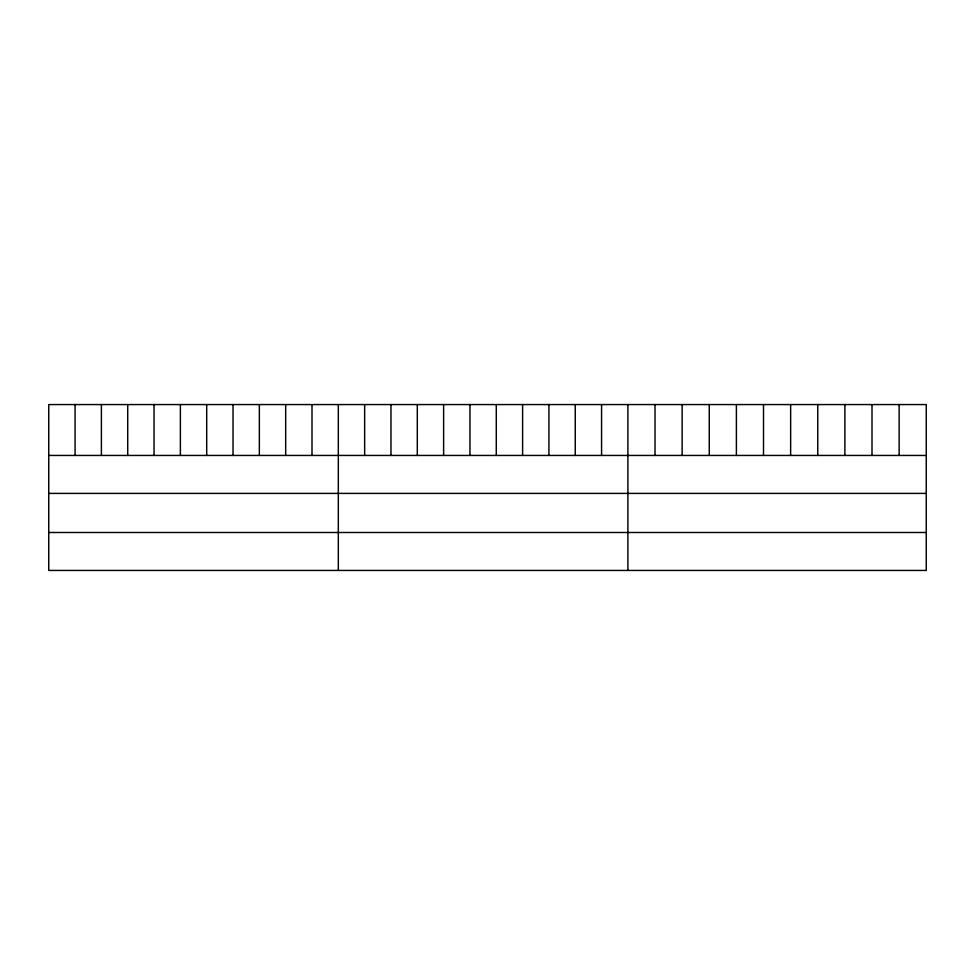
<?xml version="1.0" encoding="UTF-8"?>
<svg xmlns="http://www.w3.org/2000/svg" width="975" height="975" viewBox="0 0 975 975"><rect width="100%" height="100%" fill="white"/><g stroke="black" fill="none" stroke-linecap="round" stroke-linejoin="round"><path stroke-width="1.46" d="M926.25 455.447L926.25 570.436L48.75 570.436L48.75 404.564L926.25 404.564L926.25 455.447L48.75 455.447M48.75 493.399L926.25 493.399M48.75 532.496L926.25 532.496M899.133 404.564L899.133 455.447M872.003 404.564L872.003 455.447M844.886 404.564L844.886 455.447M817.757 404.564L817.757 455.447M790.64 404.564L790.64 455.447M763.51 404.564L763.51 455.447M736.393 404.564L736.393 455.447M709.264 404.564L709.264 455.447M682.147 404.564L682.147 455.447M655.017 404.564L655.017 455.447M627.9 404.564L627.9 570.436M601.575 404.564L601.575 455.447M575.25 404.564L575.25 455.447M548.925 404.564L548.925 455.447M522.6 404.564L522.6 455.447M496.275 404.564L496.275 455.447M469.95 404.564L469.95 455.447M443.625 404.564L443.625 455.447M417.3 404.564L417.3 455.447M390.975 404.564L390.975 455.447M364.65 404.564L364.65 455.447M338.325 404.564L338.325 570.436M312 404.564L312 455.447M285.675 404.564L285.675 455.447M259.35 404.564L259.35 455.447M233.025 404.564L233.025 455.447M206.7 404.564L206.7 455.447M180.375 404.564L180.375 455.447M154.05 404.564L154.05 455.447M127.725 404.564L127.725 455.447M101.4 404.564L101.4 455.447M75.075 404.564L75.075 455.447"/></g></svg>
